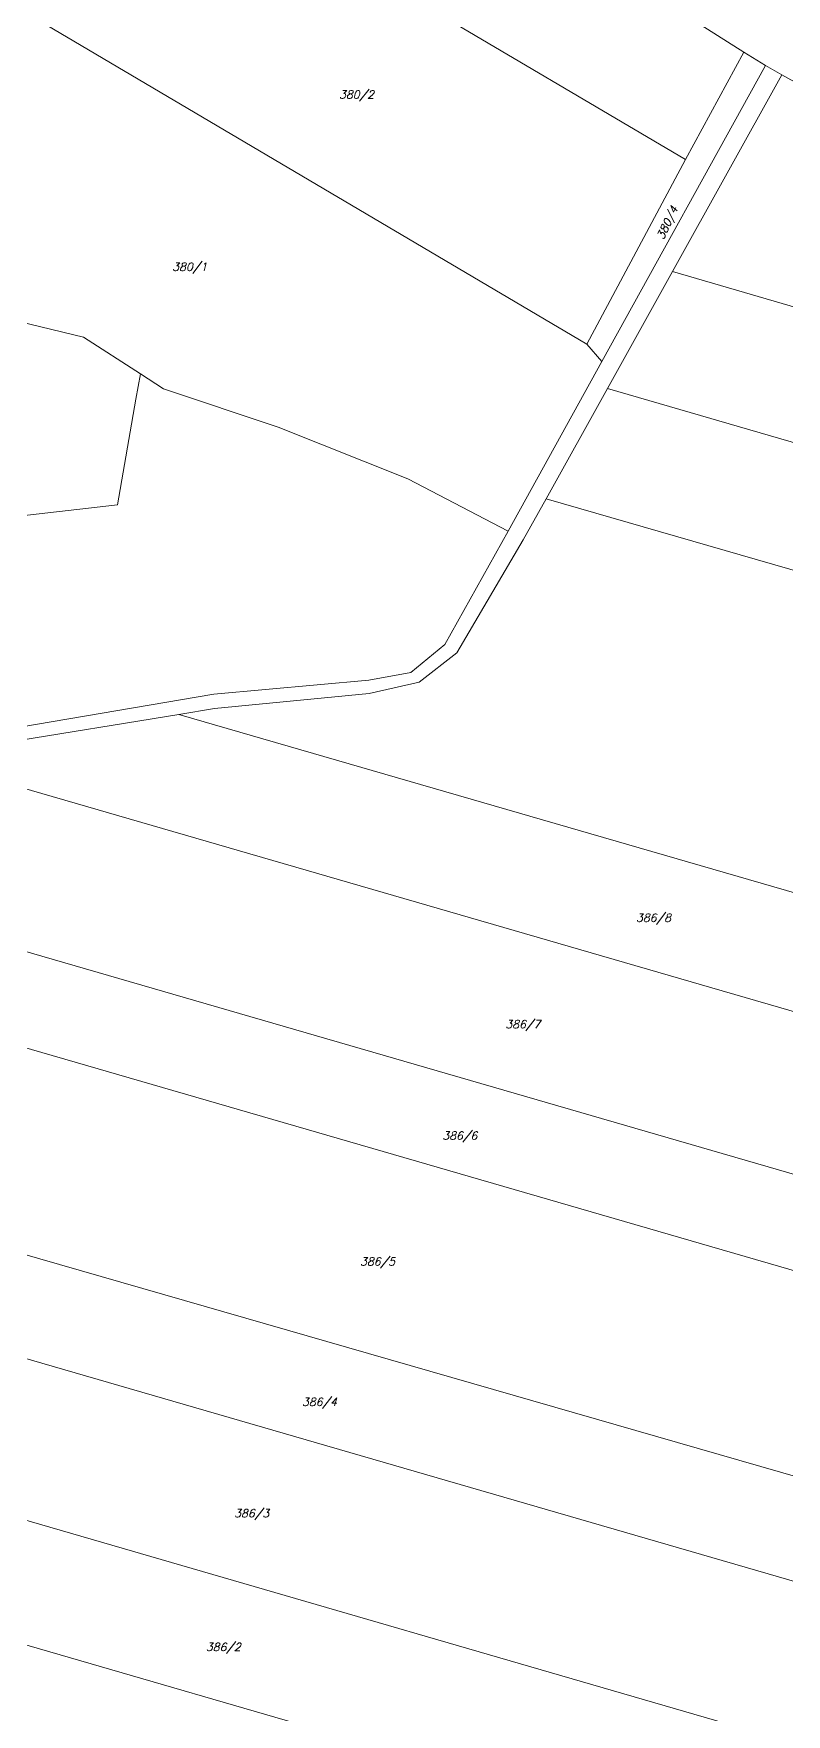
# Model space of a CAD drawing. Header units: millimetres. Extents: x -626414 to -622734, y -1174816 to -1171998.
# Drawn here: x -624637.2 to -624477.4, y -1174101.3 to -1173744.1 of the extents above; entities that cross this region are included whole.
import ezdxf
from ezdxf.enums import TextEntityAlignment as Align

# ---------------------------------------------------------------- set-up
doc = ezdxf.new("R2010")
doc.units = ezdxf.units.MM
doc.layers.add('Dobrinsko_hranice parcel', color=7, linetype='Continuous', lineweight=0)
doc.layers.add('Dobrinsko_parcelní čísla', color=7, linetype='Continuous', lineweight=0)
doc.styles.add('Style-ITALICS', font='ITALICS.shx')

msp = doc.modelspace()

# ---------------------------------------------------------------- linework, layer by layer
at = {"layer": 'Dobrinsko_hranice parcel', "color": 7, "linetype": 'Continuous', "lineweight": 13}
for p, q in [((-624614.57, -1173702.5), (-624498.81, -1173770.88)), ((-624509.1, -1173733.68), (-624486.36, -1173748.07)), ((-624636.1, -1173741.36), (-624519.71, -1173810.11)), ((-624481.82, -1173750.94), (-624516.55, -1173813.82)), ((-624486.36, -1173748.07), (-624498.81, -1173770.88)), ((-624486.36, -1173748.07), (-624481.82, -1173750.94)), ((-624481.82, -1173750.94), (-624478.32, -1173752.89)), ((-624478.32, -1173752.89), (-624501.52, -1173794.66)), ((-624478.32, -1173752.89), (-624441.5, -1173773.45)), ((-624498.81, -1173770.88), (-624519.71, -1173810.11)), ((-624501.52, -1173794.66), (-624515.35, -1173819.55)), ((-624315.27, -1173849.16), (-624501.52, -1173794.66)), ((-624626.61, -1173808.65), (-624646.84, -1173803.78)), ((-624614.54, -1173816.44), (-624626.61, -1173808.65)), ((-624519.71, -1173810.11), (-624516.55, -1173813.82)), ((-624516.55, -1173813.82), (-624536.47, -1173849.88)), ((-624615.49, -1173821.83), (-624614.54, -1173816.44)), ((-624609.65, -1173819.6), (-624614.54, -1173816.44)), ((-624619.45, -1173844.26), (-624615.49, -1173821.83)), ((-624585.31, -1173827.74), (-624609.65, -1173819.6)), ((-624515.35, -1173819.55), (-624528.36, -1173842.96)), ((-624310.24, -1173879.06), (-624515.35, -1173819.55)), ((-624557.78, -1173838.73), (-624585.31, -1173827.74)), ((-624536.47, -1173849.88), (-624557.78, -1173838.73)), ((-624660.21, -1173848.9), (-624619.45, -1173844.26)), ((-624528.36, -1173842.96), (-624533.23, -1173851.73)), ((-624324.28, -1173902.17), (-624528.36, -1173842.96)), ((-624536.47, -1173849.88), (-624549.89, -1173873.96)), ((-624533.23, -1173851.73), (-624547.32, -1173875.73)), ((-624549.89, -1173873.96), (-624557.09, -1173879.9)), ((-624547.32, -1173875.73), (-624555.34, -1173881.97)), ((-624557.09, -1173879.9), (-624566.05, -1173881.52)), ((-624566.05, -1173881.52), (-624598.93, -1173884.52)), ((-624555.34, -1173881.97), (-624565.95, -1173884.37)), ((-624598.93, -1173884.52), (-624643.52, -1173892.09)), ((-624565.95, -1173884.37), (-624598.81, -1173887.57)), ((-624606.37, -1173888.81), (-624643.02, -1173894.8)), ((-624598.81, -1173887.57), (-624606.37, -1173888.81)), ((-624357.83, -1173960.91), (-624606.37, -1173888.81)), ((-624654.84, -1173899.99), (-624369.97, -1173982.63)), ((-624676.31, -1173928.34), (-624387.17, -1174012.23)), ((-624687.86, -1173945.45), (-624397.38, -1174029.72)), ((-624419.11, -1174066.94), (-624710.63, -1173982.97)), ((-624719.74, -1174002.19), (-624429.64, -1174086.36)), ((-624446.02, -1174115.99), (-624731.83, -1174033.08)), ((-624459.69, -1174138.44), (-624739.97, -1174057.26))]:
    msp.add_line(p, q, dxfattribs=at)

# ---------------------------------------------------------------- texts
at = {"layer": 'Dobrinsko_parcelní čísla', "color": 7, "linetype": 'Continuous', "lineweight": 0, "style": 'Style-ITALICS'}
for s, p in [('380/2', (-624568.65, -1173757.945)), ('380/1', (-624604.08, -1173794.535)), ('386/8', (-624505.58, -1173932.855)), ('386/7', (-624533.34, -1173955.485)), ('386/6', (-624546.71, -1173979.155)), ('386/5', (-624564.19, -1174005.905)), ('386/4', (-624576.53, -1174035.735)), ('386/3', (-624590.93, -1174059.405)), ('386/2', (-624596.94, -1174087.805))]:
    msp.add_text(s, height=1.7, dxfattribs=at).set_placement(p, align=Align.CENTER)
msp.add_text('380/4', height=1.7, rotation=65, dxfattribs=at).set_placement((-624501.904, -1173784.679), align=Align.CENTER)

doc.saveas('drawing.dxf')
